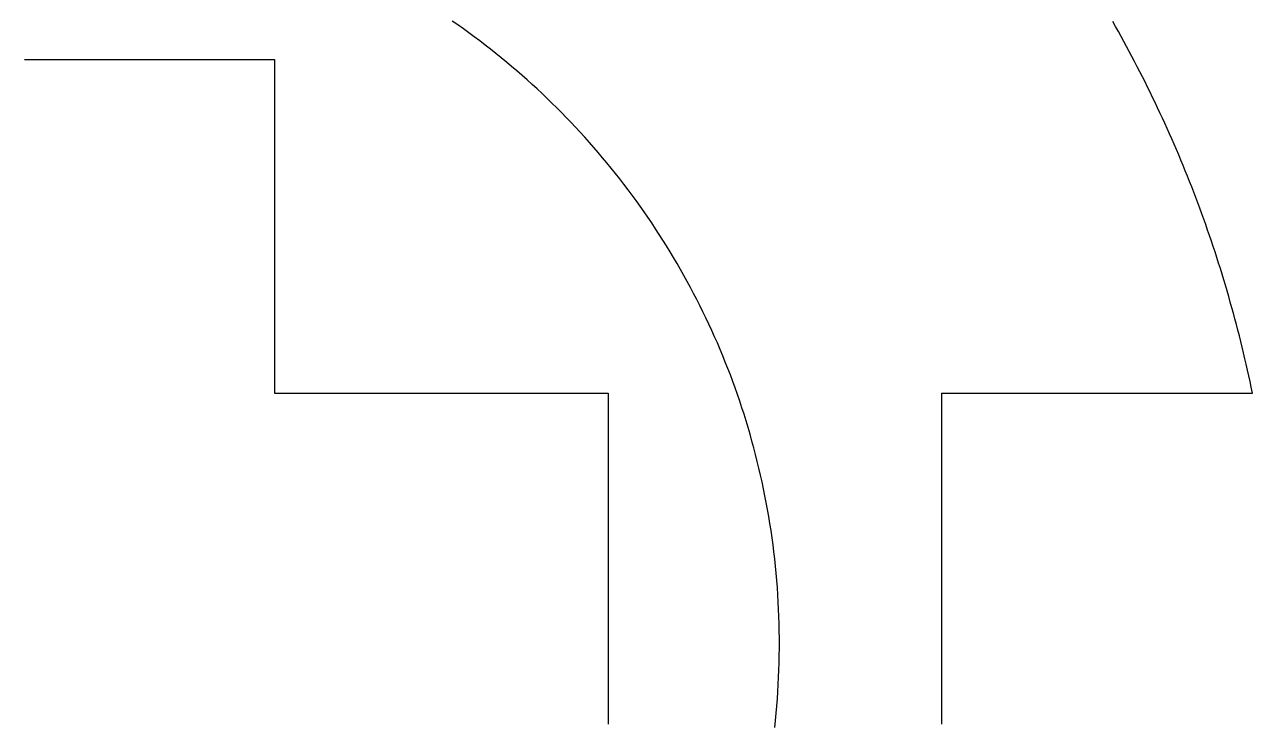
# Model space of a CAD drawing. Extents: x 0 to 279, y 0 to 212.
# Drawn here: x 135.2 to 150.22, y 22.94 to 31.47 of the extents above; entities that cross this region are included whole.
import ezdxf

# ---------------------------------------------------------------- set-up
doc = ezdxf.new("R2010")
doc.units = 0
doc.layers.add('LAYER_1', color=18, linetype='CONTINUOUS')

msp = doc.modelspace()

# ---------------------------------------------------------------- linework, layer by layer
at = {"layer": 'LAYER_1'}
for points in [[(144.378, 22.877), (144.387, 22.964), (144.395, 23.051), (144.403, 23.139), (144.41, 23.227), (144.416, 23.315), (144.421, 23.403), (144.425, 23.492), (144.429, 23.58), (144.432, 23.669), (144.434, 23.759), (144.435, 23.848), (144.435, 23.893), (144.435, 23.904), (144.435, 23.907), (144.435, 23.908), (144.435, 23.909), (144.435, 23.912), (144.435, 23.923), (144.435, 23.968), (144.434, 24.057), (144.432, 24.146), (144.429, 24.235), (144.425, 24.324), (144.421, 24.412), (144.416, 24.501), (144.41, 24.589), (144.403, 24.677), (144.396, 24.765), (144.387, 24.852), (144.378, 24.939), (144.368, 25.026), (144.357, 25.113), (144.345, 25.199), (144.333, 25.285), (144.319, 25.371), (144.305, 25.457), (144.291, 25.542), (144.275, 25.628), (144.258, 25.712), (144.241, 25.797), (144.223, 25.881), (144.205, 25.965), (144.185, 26.049), (144.165, 26.132), (144.144, 26.216), (144.122, 26.298), (144.1, 26.381), (144.077, 26.463), (144.053, 26.545), (144.028, 26.627), (144.003, 26.708), (143.976, 26.789), (143.95, 26.87), (143.922, 26.95), (143.894, 27.03), (143.865, 27.109), (143.835, 27.189), (143.805, 27.268), (143.773, 27.346), (143.742, 27.424), (143.709, 27.502), (143.676, 27.58), (143.642, 27.657), (143.607, 27.734), (143.572, 27.81), (143.536, 27.886), (143.5, 27.962), (143.462, 28.037), (143.425, 28.112), (143.386, 28.186), (143.347, 28.26), (143.307, 28.334), (143.266, 28.407), (143.225, 28.48), (143.183, 28.553), (143.141, 28.625), (143.098, 28.696), (143.054, 28.767), (143.01, 28.838), (142.965, 28.908), (142.919, 28.978), (142.873, 29.048), (142.826, 29.117), (142.779, 29.185), (142.731, 29.253), (142.683, 29.321), (142.633, 29.388), (142.584, 29.455), (142.533, 29.521), (142.482, 29.587), (142.431, 29.652), (142.379, 29.717), (142.326, 29.782), (142.273, 29.846), (142.219, 29.909), (142.165, 29.972), (142.11, 30.034), (142.055, 30.096), (141.999, 30.158), (141.942, 30.219), (141.885, 30.279), (141.827, 30.339), (141.769, 30.398), (141.711, 30.457), (141.651, 30.515), (141.592, 30.573), (141.531, 30.63), (141.471, 30.687), (141.409, 30.743), (141.348, 30.799), (141.285, 30.854), (141.223, 30.908), (141.159, 30.962), (141.096, 31.016), (141.032, 31.069), (140.967, 31.121), (140.902, 31.173), (140.836, 31.224), (140.77, 31.274), (140.703, 31.324), (140.636, 31.374), (140.569, 31.422), (140.501, 31.47), (140.432, 31.518)], [(150.222, 26.967), (150.208, 27.038), (150.193, 27.108), (150.178, 27.178), (150.162, 27.248), (150.147, 27.319), (150.13, 27.388), (150.114, 27.458), (150.097, 27.528), (150.08, 27.598), (150.063, 27.667), (150.045, 27.736), (150.027, 27.805), (150.009, 27.875), (149.99, 27.943), (149.971, 28.012), (149.952, 28.081), (149.933, 28.149), (149.913, 28.218), (149.893, 28.286), (149.872, 28.354), (149.851, 28.422), (149.83, 28.49), (149.809, 28.558), (149.787, 28.625), (149.765, 28.693), (149.743, 28.76), (149.72, 28.827), (149.698, 28.894), (149.674, 28.961), (149.651, 29.028), (149.627, 29.094), (149.603, 29.161), (149.579, 29.227), (149.554, 29.293), (149.529, 29.359), (149.504, 29.425), (149.479, 29.491), (149.453, 29.556), (149.427, 29.622), (149.4, 29.687), (149.374, 29.752), (149.347, 29.817), (149.32, 29.882), (149.292, 29.946), (149.264, 30.011), (149.236, 30.075), (149.208, 30.139), (149.179, 30.203), (149.15, 30.267), (149.121, 30.331), (149.091, 30.395), (149.062, 30.458), (149.032, 30.521), (149.001, 30.584), (148.971, 30.647), (148.94, 30.71), (148.909, 30.772), (148.877, 30.835), (148.846, 30.897), (148.814, 30.959), (148.781, 31.021), (148.749, 31.083), (148.716, 31.144), (148.683, 31.206), (148.65, 31.267), (148.616, 31.328), (148.582, 31.389), (148.548, 31.45), (148.514, 31.51)], [(135.201, 31.046), (135.201, 31.046), (135.201, 31.046), (135.201, 31.046), (135.201, 31.046), (135.201, 31.046), (135.202, 31.046), (135.202, 31.046), (135.203, 31.046), (135.203, 31.046), (135.204, 31.046), (135.205, 31.046), (135.205, 31.046), (135.206, 31.046), (135.207, 31.046), (135.208, 31.046), (135.209, 31.046), (135.21, 31.046), (135.212, 31.046), (135.213, 31.046), (135.214, 31.046), (135.216, 31.046), (135.217, 31.046), (135.218, 31.046), (135.22, 31.046), (135.222, 31.046), (135.223, 31.046), (135.225, 31.046), (135.227, 31.046), (135.229, 31.046), (135.231, 31.046), (135.233, 31.046), (135.235, 31.046), (135.239, 31.046), (135.244, 31.046), (135.249, 31.046), (135.254, 31.046), (135.259, 31.046), (135.264, 31.046), (135.27, 31.046), (135.276, 31.046), (135.282, 31.046), (135.289, 31.046), (135.295, 31.046), (135.302, 31.046), (135.309, 31.046), (135.317, 31.046), (135.324, 31.046), (135.332, 31.046), (135.34, 31.046), (135.348, 31.046), (135.356, 31.046), (135.365, 31.046), (135.374, 31.046), (135.383, 31.046), (135.392, 31.046), (135.401, 31.046), (135.411, 31.046), (135.421, 31.046), (135.43, 31.046), (135.441, 31.046), (135.451, 31.046), (135.461, 31.046), (135.472, 31.046), (135.483, 31.046), (135.494, 31.046), (135.505, 31.046), (135.516, 31.046), (135.528, 31.046), (135.54, 31.046), (135.551, 31.046), (135.563, 31.046), (135.576, 31.046), (135.588, 31.046), (135.6, 31.046), (135.613, 31.046), (135.626, 31.046), (135.639, 31.046), (135.652, 31.046), (135.665, 31.046), (135.679, 31.046), (135.692, 31.046), (135.706, 31.046), (135.719, 31.046), (135.733, 31.046), (135.747, 31.046), (135.762, 31.046), (135.776, 31.046), (135.79, 31.046), (135.805, 31.046), (135.82, 31.046), (135.834, 31.046), (135.849, 31.046), (135.864, 31.046), (135.879, 31.046), (135.895, 31.046), (135.91, 31.046), (135.925, 31.046), (135.941, 31.046), (135.957, 31.046), (135.972, 31.046), (135.988, 31.046), (136.004, 31.046), (136.02, 31.046), (136.036, 31.046), (136.053, 31.046), (136.069, 31.046), (136.085, 31.046), (136.102, 31.046), (136.118, 31.046), (136.135, 31.046), (136.152, 31.046), (136.168, 31.046), (136.185, 31.046), (136.202, 31.046), (136.219, 31.046), (136.236, 31.046), (136.27, 31.046), (136.305, 31.046), (136.34, 31.046), (136.375, 31.046), (136.41, 31.046), (136.445, 31.046), (136.48, 31.046), (136.516, 31.046), (136.551, 31.046), (136.587, 31.046), (136.658, 31.046), (136.73, 31.046), (136.802, 31.046), (136.873, 31.046), (136.909, 31.046), (136.945, 31.046), (136.98, 31.046), (137.015, 31.046), (137.051, 31.046), (137.086, 31.046), (137.121, 31.046), (137.155, 31.046), (137.19, 31.046), (137.224, 31.046), (137.241, 31.046), (137.258, 31.046), (137.275, 31.046), (137.292, 31.046), (137.309, 31.046), (137.325, 31.046), (137.342, 31.046), (137.358, 31.046), (137.375, 31.046), (137.391, 31.046), (137.408, 31.046), (137.424, 31.046), (137.44, 31.046), (137.456, 31.046), (137.472, 31.046), (137.488, 31.046), (137.503, 31.046), (137.519, 31.046), (137.535, 31.046), (137.55, 31.046), (137.566, 31.046), (137.581, 31.046), (137.596, 31.046), (137.611, 31.046), (137.626, 31.046), (137.641, 31.046), (137.655, 31.046), (137.67, 31.046), (137.684, 31.046), (137.699, 31.046), (137.713, 31.046), (137.727, 31.046), (137.741, 31.046), (137.755, 31.046), (137.768, 31.046), (137.782, 31.046), (137.795, 31.046), (137.808, 31.046), (137.821, 31.046), (137.834, 31.046), (137.847, 31.046), (137.86, 31.046), (137.872, 31.046), (137.885, 31.046), (137.897, 31.046), (137.909, 31.046), (137.921, 31.046), (137.932, 31.046), (137.944, 31.046), (137.955, 31.046), (137.966, 31.046), (137.977, 31.046), (137.988, 31.046), (137.999, 31.046), (138.009, 31.046), (138.02, 31.046), (138.03, 31.046), (138.04, 31.046), (138.049, 31.046), (138.059, 31.046), (138.068, 31.046), (138.077, 31.046), (138.086, 31.046), (138.095, 31.046), (138.104, 31.046), (138.112, 31.046), (138.12, 31.046), (138.128, 31.046), (138.136, 31.046), (138.144, 31.046), (138.151, 31.046), (138.158, 31.046), (138.165, 31.046), (138.171, 31.046), (138.178, 31.046), (138.184, 31.046), (138.19, 31.046), (138.196, 31.046), (138.201, 31.046), (138.207, 31.046), (138.212, 31.046), (138.216, 31.046), (138.221, 31.046), (138.225, 31.046), (138.227, 31.046), (138.229, 31.046), (138.231, 31.046), (138.233, 31.046), (138.235, 31.046), (138.237, 31.046), (138.239, 31.046), (138.24, 31.046), (138.242, 31.046), (138.243, 31.046), (138.245, 31.046), (138.246, 31.046), (138.247, 31.046), (138.249, 31.046), (138.25, 31.046), (138.251, 31.046), (138.252, 31.046), (138.253, 31.046), (138.254, 31.046), (138.255, 31.046), (138.256, 31.046), (138.256, 31.046), (138.257, 31.046), (138.257, 31.046), (138.258, 31.046), (138.258, 31.046), (138.259, 31.046), (138.259, 31.046), (138.259, 31.046), (138.26, 31.046), (138.26, 31.046), (138.26, 31.046), (138.26, 31.046), (138.26, 31.046), (138.26, 31.046), (138.26, 31.045), (138.26, 31.045), (138.26, 31.044), (138.26, 31.044), (138.26, 31.043), (138.26, 31.042), (138.26, 31.041), (138.26, 31.041), (138.26, 31.039), (138.26, 31.038), (138.26, 31.037), (138.26, 31.036), (138.26, 31.034), (138.26, 31.033), (138.26, 31.031), (138.26, 31.03), (138.26, 31.028), (138.26, 31.026), (138.26, 31.024), (138.26, 31.022), (138.26, 31.02), (138.26, 31.018), (138.26, 31.016), (138.26, 31.013), (138.26, 31.011), (138.26, 31.008), (138.26, 31.006), (138.26, 31.003), (138.26, 31), (138.26, 30.995), (138.26, 30.988), (138.26, 30.982), (138.26, 30.975), (138.26, 30.968), (138.26, 30.961), (138.26, 30.953), (138.26, 30.945), (138.26, 30.937), (138.26, 30.928), (138.26, 30.92), (138.26, 30.91), (138.26, 30.901), (138.26, 30.891), (138.26, 30.881), (138.26, 30.871), (138.26, 30.86), (138.26, 30.849), (138.26, 30.838), (138.26, 30.827), (138.26, 30.815), (138.26, 30.803), (138.26, 30.791), (138.26, 30.778), (138.26, 30.766), (138.26, 30.753), (138.26, 30.74), (138.26, 30.726), (138.26, 30.712), (138.26, 30.698), (138.26, 30.684), (138.26, 30.67), (138.26, 30.655), (138.26, 30.64), (138.26, 30.625), (138.26, 30.61), (138.26, 30.594), (138.26, 30.578), (138.26, 30.562), (138.26, 30.546), (138.26, 30.529), (138.26, 30.513), (138.26, 30.496), (138.26, 30.479), (138.26, 30.462), (138.26, 30.444), (138.26, 30.427), (138.26, 30.409), (138.26, 30.391), (138.26, 30.373), (138.26, 30.354), (138.26, 30.336), (138.26, 30.317), (138.26, 30.298), (138.26, 30.279), (138.26, 30.26), (138.26, 30.24), (138.26, 30.221), (138.26, 30.201), (138.26, 30.181), (138.26, 30.161), (138.26, 30.141), (138.26, 30.12), (138.26, 30.1), (138.26, 30.079), (138.26, 30.059), (138.26, 30.038), (138.26, 30.017), (138.26, 29.996), (138.26, 29.974), (138.26, 29.953), (138.26, 29.931), (138.26, 29.91), (138.26, 29.888), (138.26, 29.866), (138.26, 29.844), (138.26, 29.822), (138.26, 29.8), (138.26, 29.778), (138.26, 29.755), (138.26, 29.733), (138.26, 29.71), (138.26, 29.688), (138.26, 29.665), (138.26, 29.619), (138.26, 29.573), (138.26, 29.527), (138.26, 29.481), (138.26, 29.434), (138.26, 29.387), (138.26, 29.34), (138.26, 29.293), (138.26, 29.245), (138.26, 29.198), (138.26, 29.102), (138.26, 29.007), (138.26, 28.911), (138.26, 28.816), (138.26, 28.768), (138.26, 28.721), (138.26, 28.673), (138.26, 28.626), (138.26, 28.579), (138.26, 28.532), (138.26, 28.486), (138.26, 28.44), (138.26, 28.394), (138.26, 28.348), (138.26, 28.325), (138.26, 28.303), (138.26, 28.28), (138.26, 28.258), (138.26, 28.235), (138.26, 28.213), (138.26, 28.191), (138.26, 28.169), (138.26, 28.147), (138.26, 28.125), (138.26, 28.103), (138.26, 28.082), (138.26, 28.06), (138.26, 28.039), (138.26, 28.017), (138.26, 27.996), (138.26, 27.975), (138.26, 27.954), (138.26, 27.934), (138.26, 27.913), (138.26, 27.893), (138.26, 27.872), (138.26, 27.852), (138.26, 27.832), (138.26, 27.812), (138.26, 27.792), (138.26, 27.773), (138.26, 27.753), (138.26, 27.734), (138.26, 27.715), (138.26, 27.696), (138.26, 27.678), (138.26, 27.659), (138.26, 27.641), (138.26, 27.622), (138.26, 27.604), (138.26, 27.587), (138.26, 27.569), (138.26, 27.551), (138.26, 27.534), (138.26, 27.517), (138.26, 27.5), (138.26, 27.484), (138.26, 27.467), (138.26, 27.451), (138.26, 27.435), (138.26, 27.419), (138.26, 27.404), (138.26, 27.388), (138.26, 27.373), (138.26, 27.358), (138.26, 27.343), (138.26, 27.329), (138.26, 27.315), (138.26, 27.301), (138.26, 27.287), (138.26, 27.274), (138.26, 27.26), (138.26, 27.247), (138.26, 27.235), (138.26, 27.222), (138.26, 27.21), (138.26, 27.198), (138.26, 27.186), (138.26, 27.175), (138.26, 27.164), (138.26, 27.153), (138.26, 27.142), (138.26, 27.132), (138.26, 27.122), (138.26, 27.112), (138.26, 27.103), (138.26, 27.094), (138.26, 27.085), (138.26, 27.076), (138.26, 27.068), (138.26, 27.06), (138.26, 27.052), (138.26, 27.045), (138.26, 27.038), (138.26, 27.031), (138.26, 27.025), (138.26, 27.019), (138.26, 27.013), (138.26, 27.01), (138.26, 27.007), (138.26, 27.005), (138.26, 27.002), (138.26, 27), (138.26, 26.997), (138.26, 26.995), (138.26, 26.993), (138.26, 26.991), (138.26, 26.989), (138.26, 26.987), (138.26, 26.985), (138.26, 26.983), (138.26, 26.982), (138.26, 26.98), (138.26, 26.979), (138.26, 26.977), (138.26, 26.976), (138.26, 26.975), (138.26, 26.974), (138.26, 26.973), (138.26, 26.972), (138.26, 26.971), (138.26, 26.97), (138.26, 26.969), (138.26, 26.969), (138.26, 26.968), (138.26, 26.968), (138.26, 26.967), (138.26, 26.967), (138.26, 26.967), (138.26, 26.967), (138.26, 26.967), (138.26, 26.967), (138.26, 26.967), (138.26, 26.967), (138.261, 26.967), (138.261, 26.967), (138.262, 26.967), (138.263, 26.967), (138.263, 26.967), (138.264, 26.967), (138.265, 26.967), (138.266, 26.967), (138.267, 26.967), (138.269, 26.967), (138.27, 26.967), (138.271, 26.967), (138.273, 26.967), (138.274, 26.967), (138.276, 26.967), (138.278, 26.967), (138.28, 26.967), (138.282, 26.967), (138.284, 26.967), (138.286, 26.967), (138.288, 26.967), (138.29, 26.967), (138.293, 26.967), (138.295, 26.967), (138.297, 26.967), (138.3, 26.967), (138.303, 26.967), (138.306, 26.967), (138.311, 26.967), (138.317, 26.967), (138.324, 26.967), (138.33, 26.967), (138.338, 26.967), (138.345, 26.967), (138.353, 26.967), (138.361, 26.967), (138.369, 26.967), (138.377, 26.967), (138.386, 26.967), (138.395, 26.967), (138.405, 26.967), (138.415, 26.967), (138.425, 26.967), (138.435, 26.967), (138.446, 26.967), (138.456, 26.967), (138.468, 26.967), (138.479, 26.967), (138.491, 26.967), (138.503, 26.967), (138.515, 26.967), (138.527, 26.967), (138.54, 26.967), (138.553, 26.967), (138.566, 26.967), (138.58, 26.967), (138.594, 26.967), (138.607, 26.967), (138.622, 26.967), (138.636, 26.967), (138.651, 26.967), (138.666, 26.967), (138.681, 26.967), (138.696, 26.967), (138.712, 26.967), (138.728, 26.967), (138.744, 26.967), (138.76, 26.967), (138.776, 26.967), (138.793, 26.967), (138.81, 26.967), (138.827, 26.967), (138.844, 26.967), (138.862, 26.967), (138.879, 26.967), (138.897, 26.967), (138.915, 26.967), (138.933, 26.967), (138.952, 26.967), (138.97, 26.967), (138.989, 26.967), (139.008, 26.967), (139.027, 26.967), (139.046, 26.967), (139.066, 26.967), (139.085, 26.967), (139.105, 26.967), (139.125, 26.967), (139.145, 26.967), (139.165, 26.967), (139.185, 26.967), (139.206, 26.967), (139.226, 26.967), (139.247, 26.967), (139.268, 26.967), (139.289, 26.967), (139.31, 26.967), (139.331, 26.967), (139.353, 26.967), (139.374, 26.967), (139.396, 26.967), (139.418, 26.967), (139.44, 26.967), (139.461, 26.967), (139.484, 26.967), (139.506, 26.967), (139.528, 26.967), (139.55, 26.967), (139.573, 26.967), (139.595, 26.967), (139.618, 26.967), (139.641, 26.967), (139.686, 26.967), (139.732, 26.967), (139.779, 26.967), (139.825, 26.967), (139.872, 26.967), (139.919, 26.967), (139.966, 26.967), (140.013, 26.967), (140.061, 26.967), (140.108, 26.967), (140.204, 26.967), (140.299, 26.967), (140.395, 26.967), (140.49, 26.967), (140.538, 26.967), (140.585, 26.967), (140.632, 26.967), (140.68, 26.967), (140.727, 26.967), (140.773, 26.967), (140.82, 26.967), (140.866, 26.967), (140.912, 26.967), (140.958, 26.967), (140.98, 26.967), (141.003, 26.967), (141.026, 26.967), (141.048, 26.967), (141.07, 26.967), (141.093, 26.967), (141.115, 26.967), (141.137, 26.967), (141.159, 26.967), (141.181, 26.967), (141.202, 26.967), (141.224, 26.967), (141.246, 26.967), (141.267, 26.967), (141.288, 26.967), (141.309, 26.967), (141.33, 26.967), (141.351, 26.967), (141.372, 26.967), (141.393, 26.967), (141.413, 26.967), (141.433, 26.967), (141.454, 26.967), (141.474, 26.967), (141.494, 26.967), (141.513, 26.967), (141.533, 26.967), (141.552, 26.967), (141.571, 26.967), (141.591, 26.967), (141.609, 26.967), (141.628, 26.967), (141.647, 26.967), (141.665, 26.967), (141.683, 26.967), (141.701, 26.967), (141.719, 26.967), (141.737, 26.967), (141.754, 26.967), (141.772, 26.967), (141.789, 26.967), (141.805, 26.967), (141.822, 26.967), (141.839, 26.967), (141.855, 26.967), (141.871, 26.967), (141.887, 26.967), (141.902, 26.967), (141.918, 26.967), (141.933, 26.967), (141.948, 26.967), (141.962, 26.967), (141.977, 26.967), (141.991, 26.967), (142.005, 26.967), (142.019, 26.967), (142.032, 26.967), (142.045, 26.967), (142.058, 26.967), (142.071, 26.967), (142.084, 26.967), (142.096, 26.967), (142.108, 26.967), (142.119, 26.967), (142.131, 26.967), (142.142, 26.967), (142.153, 26.967), (142.163, 26.967), (142.174, 26.967), (142.184, 26.967), (142.194, 26.967), (142.203, 26.967), (142.212, 26.967), (142.221, 26.967), (142.23, 26.967), (142.238, 26.967), (142.246, 26.967), (142.254, 26.967), (142.261, 26.967), (142.268, 26.967), (142.275, 26.967), (142.281, 26.967), (142.287, 26.967), (142.293, 26.967), (142.296, 26.967), (142.298, 26.967), (142.301, 26.967), (142.303, 26.967), (142.306, 26.967), (142.308, 26.967), (142.31, 26.967), (142.313, 26.967), (142.315, 26.967), (142.317, 26.967), (142.319, 26.967), (142.321, 26.967), (142.322, 26.967), (142.324, 26.967), (142.326, 26.967), (142.327, 26.967), (142.328, 26.967), (142.33, 26.967), (142.331, 26.967), (142.332, 26.967), (142.333, 26.967), (142.334, 26.967), (142.335, 26.967), (142.336, 26.967), (142.336, 26.967), (142.337, 26.967), (142.338, 26.967), (142.338, 26.967), (142.338, 26.967), (142.339, 26.967), (142.339, 26.967), (142.339, 26.967), (142.339, 26.967), (142.339, 26.967), (142.339, 26.966), (142.339, 26.966), (142.339, 26.965), (142.339, 26.964), (142.339, 26.964), (142.339, 26.963), (142.339, 26.961), (142.339, 26.96), (142.339, 26.959), (142.339, 26.957), (142.339, 26.955), (142.339, 26.954), (142.339, 26.952), (142.339, 26.949), (142.339, 26.947), (142.339, 26.945), (142.339, 26.942), (142.339, 26.94), (142.339, 26.937), (142.339, 26.934), (142.339, 26.931), (142.339, 26.928), (142.339, 26.925), (142.339, 26.921), (142.339, 26.918), (142.339, 26.914), (142.339, 26.91), (142.339, 26.906), (142.339, 26.902), (142.339, 26.898), (142.339, 26.89), (142.339, 26.881), (142.339, 26.871), (142.339, 26.861), (142.339, 26.85), (142.339, 26.839), (142.339, 26.828), (142.339, 26.816), (142.339, 26.803), (142.339, 26.79), (142.339, 26.777), (142.339, 26.763), (142.339, 26.749), (142.339, 26.735), (142.339, 26.72), (142.339, 26.704), (142.339, 26.688), (142.339, 26.672), (142.339, 26.655), (142.339, 26.638), (142.339, 26.621), (142.339, 26.603), (142.339, 26.584), (142.339, 26.566), (142.339, 26.546), (142.339, 26.527), (142.339, 26.507), (142.339, 26.487), (142.339, 26.466), (142.339, 26.445), (142.339, 26.424), (142.339, 26.402), (142.339, 26.38), (142.339, 26.358), (142.339, 26.335), (142.339, 26.312), (142.339, 26.289), (142.339, 26.265), (142.339, 26.241), (142.339, 26.217), (142.339, 26.192), (142.339, 26.167), (142.339, 26.142), (142.339, 26.116), (142.339, 26.09), (142.339, 26.064), (142.339, 26.038), (142.339, 26.011), (142.339, 25.984), (142.339, 25.957), (142.339, 25.929), (142.339, 25.901), (142.339, 25.873), (142.339, 25.845), (142.339, 25.816), (142.339, 25.787), (142.339, 25.758), (142.339, 25.729), (142.339, 25.699), (142.339, 25.669), (142.339, 25.639), (142.339, 25.609), (142.339, 25.579), (142.339, 25.548), (142.339, 25.517), (142.339, 25.486), (142.339, 25.455), (142.339, 25.423), (142.339, 25.391), (142.339, 25.359), (142.339, 25.327), (142.339, 25.295), (142.339, 25.263), (142.339, 25.23), (142.339, 25.197), (142.339, 25.164), (142.339, 25.131), (142.339, 25.098), (142.339, 25.065), (142.339, 25.031), (142.339, 24.997), (142.339, 24.964), (142.339, 24.93), (142.339, 24.896), (142.339, 24.827), (142.339, 24.758), (142.339, 24.689), (142.339, 24.619), (142.339, 24.549), (142.339, 24.478), (142.339, 24.408), (142.339, 24.337), (142.339, 24.266), (142.339, 24.194), (142.339, 24.051), (142.339, 23.908), (142.339, 23.764), (142.339, 23.621), (142.339, 23.55), (142.339, 23.479), (142.339, 23.408), (142.339, 23.337), (142.339, 23.267), (142.339, 23.197), (142.339, 23.127), (142.339, 23.057), (142.339, 22.989), (142.339, 22.92)], [(146.418, 26.967), (146.418, 26.967), (146.418, 26.967), (146.418, 26.967), (146.418, 26.967), (146.419, 26.967), (146.419, 26.967), (146.42, 26.967), (146.42, 26.967), (146.421, 26.967), (146.422, 26.967), (146.423, 26.967), (146.424, 26.967), (146.425, 26.967), (146.426, 26.967), (146.427, 26.967), (146.429, 26.967), (146.43, 26.967), (146.431, 26.967), (146.433, 26.967), (146.435, 26.967), (146.436, 26.967), (146.438, 26.967), (146.44, 26.967), (146.442, 26.967), (146.444, 26.967), (146.446, 26.967), (146.448, 26.967), (146.451, 26.967), (146.453, 26.967), (146.455, 26.967), (146.458, 26.967), (146.46, 26.967), (146.466, 26.967), (146.471, 26.967), (146.477, 26.967), (146.484, 26.967), (146.49, 26.967), (146.497, 26.967), (146.504, 26.967), (146.512, 26.967), (146.519, 26.967), (146.527, 26.967), (146.536, 26.967), (146.544, 26.967), (146.553, 26.967), (146.562, 26.967), (146.572, 26.967), (146.581, 26.967), (146.591, 26.967), (146.601, 26.967), (146.612, 26.967), (146.622, 26.967), (146.633, 26.967), (146.644, 26.967), (146.656, 26.967), (146.667, 26.967), (146.679, 26.967), (146.691, 26.967), (146.704, 26.967), (146.716, 26.967), (146.729, 26.967), (146.742, 26.967), (146.755, 26.967), (146.769, 26.967), (146.783, 26.967), (146.796, 26.967), (146.811, 26.967), (146.825, 26.967), (146.839, 26.967), (146.854, 26.967), (146.869, 26.967), (146.884, 26.967), (146.9, 26.967), (146.915, 26.967), (146.931, 26.967), (146.947, 26.967), (146.963, 26.967), (146.979, 26.967), (146.996, 26.967), (147.012, 26.967), (147.029, 26.967), (147.046, 26.967), (147.063, 26.967), (147.08, 26.967), (147.098, 26.967), (147.116, 26.967), (147.133, 26.967), (147.151, 26.967), (147.169, 26.967), (147.188, 26.967), (147.206, 26.967), (147.225, 26.967), (147.243, 26.967), (147.262, 26.967), (147.281, 26.967), (147.3, 26.967), (147.319, 26.967), (147.339, 26.967), (147.358, 26.967), (147.378, 26.967), (147.398, 26.967), (147.417, 26.967), (147.437, 26.967), (147.457, 26.967), (147.478, 26.967), (147.498, 26.967), (147.518, 26.967), (147.539, 26.967), (147.559, 26.967), (147.58, 26.967), (147.601, 26.967), (147.622, 26.967), (147.643, 26.967), (147.664, 26.967), (147.685, 26.967), (147.706, 26.967), (147.748, 26.967), (147.791, 26.967), (147.834, 26.967), (147.878, 26.967), (147.921, 26.967), (147.965, 26.967), (148.009, 26.967), (148.053, 26.967), (148.098, 26.967), (148.142, 26.967), (148.231, 26.967), (148.32, 26.967), (148.409, 26.967), (148.498, 26.967), (148.543, 26.967), (148.587, 26.967), (148.631, 26.967), (148.675, 26.967), (148.719, 26.967), (148.762, 26.967), (148.806, 26.967), (148.849, 26.967), (148.892, 26.967), (148.934, 26.967), (148.956, 26.967), (148.977, 26.967), (148.998, 26.967), (149.019, 26.967), (149.039, 26.967), (149.06, 26.967), (149.081, 26.967), (149.102, 26.967), (149.122, 26.967), (149.142, 26.967), (149.163, 26.967), (149.183, 26.967), (149.203, 26.967), (149.223, 26.967), (149.243, 26.967), (149.262, 26.967), (149.282, 26.967), (149.301, 26.967), (149.321, 26.967), (149.34, 26.967), (149.359, 26.967), (149.378, 26.967), (149.397, 26.967), (149.416, 26.967), (149.434, 26.967), (149.453, 26.967), (149.471, 26.967), (149.489, 26.967), (149.507, 26.967), (149.525, 26.967), (149.542, 26.967), (149.56, 26.967), (149.577, 26.967), (149.594, 26.967), (149.611, 26.967), (149.628, 26.967), (149.645, 26.967), (149.661, 26.967), (149.677, 26.967), (149.693, 26.967), (149.709, 26.967), (149.725, 26.967), (149.741, 26.967), (149.756, 26.967), (149.771, 26.967), (149.786, 26.967), (149.801, 26.967), (149.815, 26.967), (149.83, 26.967), (149.844, 26.967), (149.858, 26.967), (149.871, 26.967), (149.885, 26.967), (149.898, 26.967), (149.911, 26.967), (149.924, 26.967), (149.937, 26.967), (149.949, 26.967), (149.961, 26.967), (149.973, 26.967), (149.984, 26.967), (149.996, 26.967), (150.007, 26.967), (150.018, 26.967), (150.029, 26.967), (150.039, 26.967), (150.049, 26.967), (150.059, 26.967), (150.069, 26.967), (150.078, 26.967), (150.087, 26.967), (150.096, 26.967), (150.104, 26.967), (150.113, 26.967), (150.121, 26.967), (150.128, 26.967), (150.136, 26.967), (150.143, 26.967), (150.15, 26.967), (150.156, 26.967), (150.163, 26.967), (150.169, 26.967), (150.174, 26.967), (150.18, 26.967), (150.182, 26.967), (150.185, 26.967), (150.187, 26.967), (150.19, 26.967), (150.192, 26.967), (150.194, 26.967), (150.196, 26.967), (150.198, 26.967), (150.2, 26.967), (150.202, 26.967), (150.204, 26.967), (150.206, 26.967), (150.207, 26.967), (150.209, 26.967), (150.21, 26.967), (150.212, 26.967), (150.213, 26.967), (150.214, 26.967), (150.215, 26.967), (150.216, 26.967), (150.217, 26.967), (150.218, 26.967), (150.219, 26.967), (150.22, 26.967), (150.22, 26.967), (150.221, 26.967), (150.221, 26.967), (150.222, 26.967), (150.222, 26.967), (150.222, 26.967), (150.222, 26.967), (150.222, 26.967)], [(146.418, 26.967), (146.418, 26.967), (146.418, 26.967), (146.418, 26.966), (146.418, 26.966), (146.418, 26.965), (146.418, 26.964), (146.418, 26.964), (146.418, 26.963), (146.418, 26.961), (146.418, 26.96), (146.418, 26.959), (146.418, 26.957), (146.418, 26.955), (146.418, 26.954), (146.418, 26.952), (146.418, 26.949), (146.418, 26.947), (146.418, 26.945), (146.418, 26.942), (146.418, 26.94), (146.418, 26.937), (146.418, 26.934), (146.418, 26.931), (146.418, 26.928), (146.418, 26.925), (146.418, 26.921), (146.418, 26.918), (146.418, 26.914), (146.418, 26.91), (146.418, 26.906), (146.418, 26.902), (146.418, 26.898), (146.418, 26.89), (146.418, 26.881), (146.418, 26.871), (146.418, 26.861), (146.418, 26.85), (146.418, 26.839), (146.418, 26.828), (146.418, 26.816), (146.418, 26.803), (146.418, 26.79), (146.418, 26.777), (146.418, 26.763), (146.418, 26.749), (146.418, 26.735), (146.418, 26.72), (146.418, 26.704), (146.418, 26.688), (146.418, 26.672), (146.418, 26.655), (146.418, 26.638), (146.418, 26.621), (146.418, 26.603), (146.418, 26.584), (146.418, 26.566), (146.418, 26.546), (146.418, 26.527), (146.418, 26.507), (146.418, 26.487), (146.418, 26.466), (146.418, 26.445), (146.418, 26.424), (146.418, 26.402), (146.418, 26.38), (146.418, 26.358), (146.418, 26.335), (146.418, 26.312), (146.418, 26.289), (146.418, 26.265), (146.418, 26.241), (146.418, 26.217), (146.418, 26.192), (146.418, 26.167), (146.418, 26.142), (146.418, 26.116), (146.418, 26.09), (146.418, 26.064), (146.418, 26.038), (146.418, 26.011), (146.418, 25.984), (146.418, 25.957), (146.418, 25.929), (146.418, 25.901), (146.418, 25.873), (146.418, 25.845), (146.418, 25.816), (146.418, 25.787), (146.418, 25.758), (146.418, 25.729), (146.418, 25.699), (146.418, 25.669), (146.418, 25.639), (146.418, 25.609), (146.418, 25.579), (146.418, 25.548), (146.418, 25.517), (146.418, 25.486), (146.418, 25.455), (146.418, 25.423), (146.418, 25.391), (146.418, 25.359), (146.418, 25.327), (146.418, 25.295), (146.418, 25.263), (146.418, 25.23), (146.418, 25.197), (146.418, 25.164), (146.418, 25.131), (146.418, 25.098), (146.418, 25.065), (146.418, 25.031), (146.418, 24.997), (146.418, 24.964), (146.418, 24.93), (146.418, 24.896), (146.418, 24.827), (146.418, 24.758), (146.418, 24.689), (146.418, 24.619), (146.418, 24.549), (146.418, 24.478), (146.418, 24.408), (146.418, 24.337), (146.418, 24.266), (146.418, 24.194), (146.418, 24.051), (146.418, 23.908), (146.418, 23.764), (146.418, 23.621), (146.418, 23.55), (146.418, 23.479), (146.418, 23.408), (146.418, 23.337), (146.418, 23.267), (146.418, 23.197), (146.418, 23.127), (146.418, 23.057), (146.418, 22.989), (146.418, 22.92)]]:
    msp.add_lwpolyline(points, dxfattribs=at)

doc.saveas('drawing.dxf')
